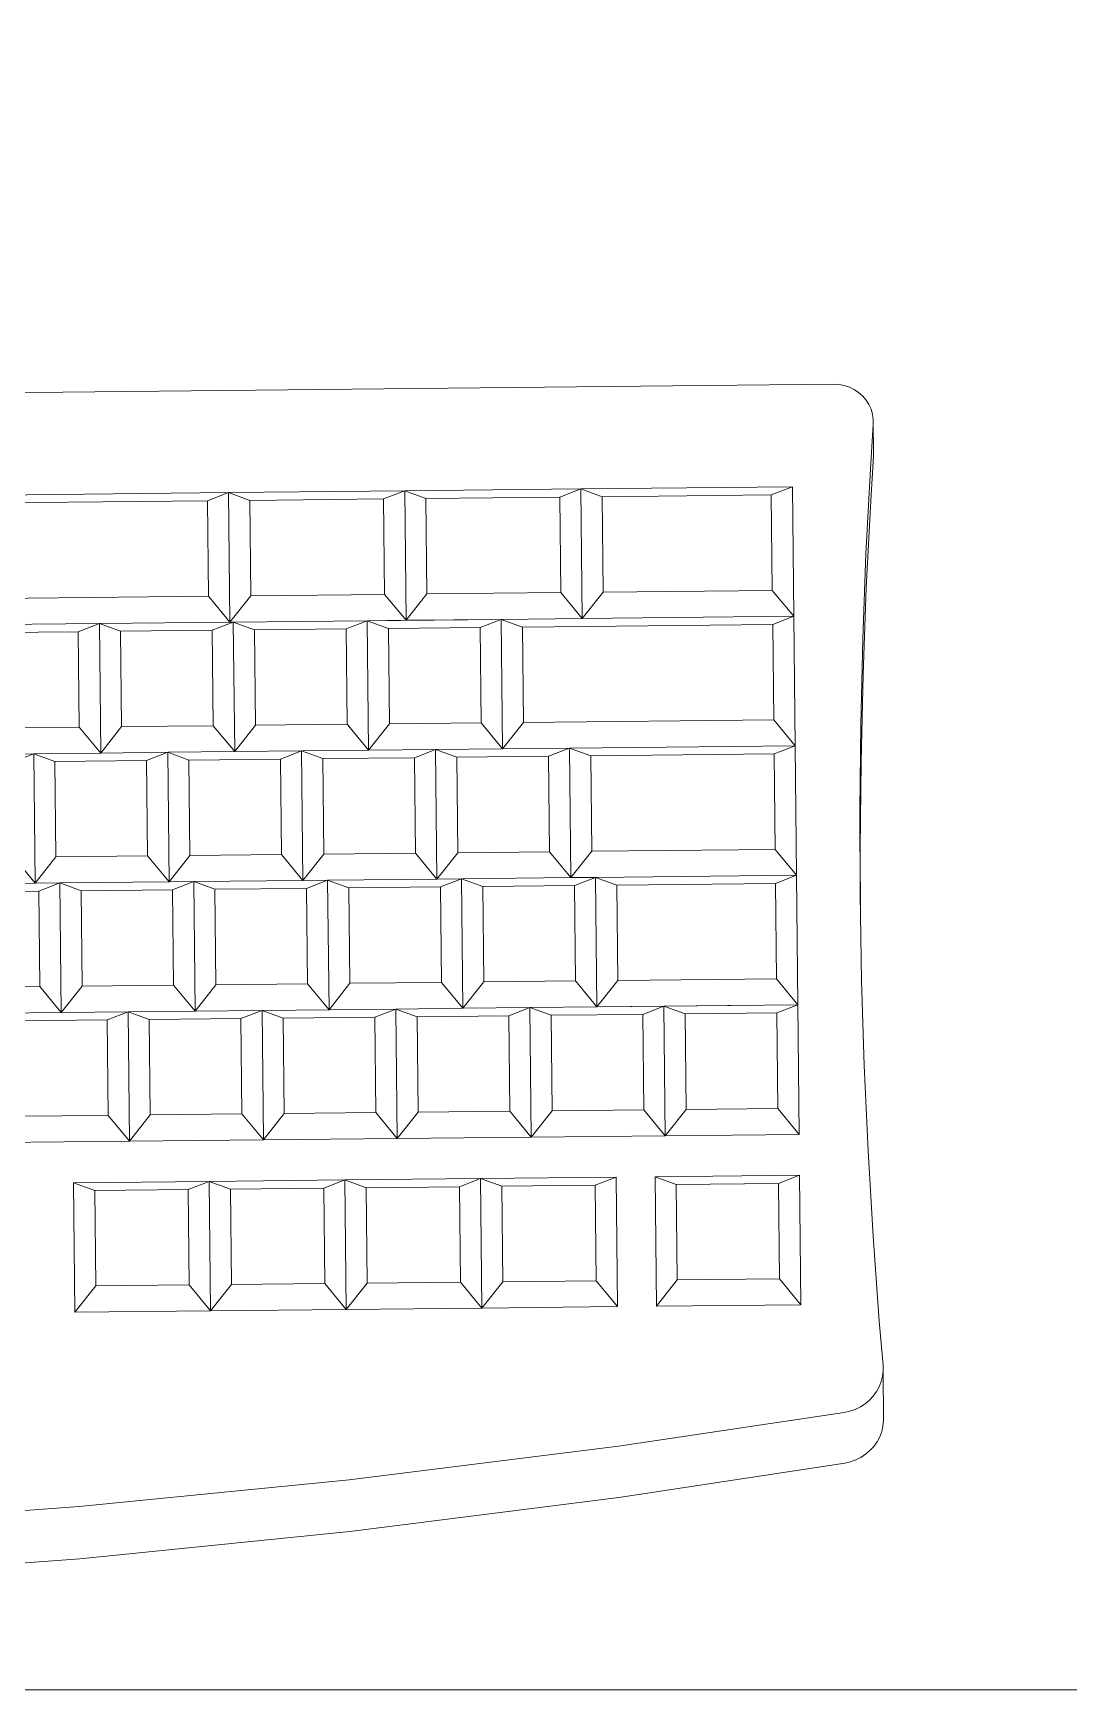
# Model space of a CAD drawing. Header units: millimetres. Extents: x 1 to 121, y 0 to 90.
# Drawn here: x 33.5595 to 33.7064, y 61.5774 to 61.8125 of the extents above; entities that cross this region are included whole.
import ezdxf

# ---------------------------------------------------------------- set-up
doc = ezdxf.new("R2010")
doc.units = ezdxf.units.MM
doc.layers.add('Equipamiento SR', color=23, linetype='Continuous', lineweight=0)

# ---------------------------------------------------------------- blocks, each defined once
blk = doc.blocks.new('A$C7F0F64D0')
at = {"layer": 'Equipamiento SR'}
for p, q in [((0.4534880388895317, 0.1723289490793434), (0.005512241390420058, 0.1676722490425675)), ((0.4534880388895317, 0.1723289490793434), (0.4542513707418721, 0.1722861652680479)), ((0.4542513707418721, 0.1722861652680479), (0.4550014004502145, 0.1721427598160119)), ((0.4550014004502145, 0.1721427598160119), (0.4557240217280878, 0.1719014298404602)), ((0.4557240217280878, 0.1719014298404602), (0.4564056437765203, 0.1715667141883443)), ((0.4564056437765203, 0.1715667141883443), (0.4570334468952524, 0.1711449080702607)), ((0.4570334468952524, 0.1711449080702607), (0.4575956235911462, 0.1706439446624302)), ((0.4575956235911462, 0.1706439446624302), (0.4580816006490522, 0.1700732459027279)), ((0.4580816006490522, 0.1700732459027279), (0.4584822379891875, 0.1694435452867822)), ((0.4584822379891875, 0.1694435452867822), (0.458790000568456, 0.1687666859949388)), ((0.458790000568456, 0.1687666859949388), (0.4589991001010958, 0.1680553981510968)), ((0.4589991001010958, 0.1680553981510968), (0.4591056039188288, 0.1673230593993651)), ((0.4591056039188288, 0.1673230593993651), (0.4591075089364267, 0.1665834433009934)), ((0.4586969094287952, 0.1603112890497016), (0.4591075089364267, 0.1665834433009934)), ((0.4591075089364267, 0.1665834433009934), (0.4591514791771942, 0.1629098471784403)), ((0.4591514791771942, 0.1629098471784403), (0.4591535353450809, 0.1621556903657222)), ((0.4580725897402544, 0.1482222532285107), (0.4586969094287952, 0.1603112890497016)), ((0.4587442167302243, 0.1557603139455352), (0.4591535353450809, 0.1621556903657222)), ((0.4176407965381941, 0.15744651750461), (0.4476391758352065, 0.1577583500963158)), ((0.4476391758352065, 0.1577583500963158), (0.4446510368005647, 0.1566017299941507)), ((0.4476391758352065, 0.1577583500963158), (0.4478302053884136, 0.1393812556410978)), ((0.2661489810897137, 0.1558717629162913), (0.3676434977104464, 0.1569267965182064)), ((0.2691605179142016, 0.1547775093323764), (0.3646553586758046, 0.1557701764160413)), ((0.3676434977104464, 0.1569267965182064), (0.3646553586758046, 0.1557701764160413)), ((0.364796117293622, 0.1422291594491583), (0.3646553586758046, 0.1557701764160413)), ((0.3676434977104464, 0.1569267965182064), (0.3926421471240928, 0.1571866570112945)), ((0.3678345272636534, 0.1385497020629884), (0.3676434977104464, 0.1569267965182064)), ((0.3676434977104464, 0.1569267965182064), (0.3706550345349342, 0.1558325429345189)), ((0.3706550345349342, 0.1558325429345189), (0.3896540080894511, 0.1560300369091294)), ((0.3707957931532064, 0.1422915259674085), (0.3706550345349342, 0.1558325429345189)), ((0.3926421471240928, 0.1571866570112945), (0.3896540080894511, 0.1560300369091294)), ((0.3896540080894511, 0.1560300369091294), (0.3897947667077233, 0.1424890199422464)), ((0.3926421471240928, 0.1571866570112945), (0.4176407965381941, 0.15744651750461)), ((0.3926421471240928, 0.1571866570112945), (0.3928331766772999, 0.1388095625560766)), ((0.3926421471240928, 0.1571866570112945), (0.3956536839490354, 0.156092403427607)), ((0.3956536839490354, 0.156092403427607), (0.4146526575035523, 0.1562898974024449)), ((0.3957944425673077, 0.1425513864604966), (0.3956536839490354, 0.156092403427607)), ((0.4176407965381941, 0.15744651750461), (0.4146526575035523, 0.1562898974024449)), ((0.4146526575035523, 0.1562898974024449), (0.4147934161218245, 0.1427488804353345)), ((0.4178318260914011, 0.1390694230491647), (0.4176407965381941, 0.15744651750461)), ((0.4176407965381941, 0.15744651750461), (0.4206523333631367, 0.1563522639206951)), ((0.4206523333631367, 0.1563522639206951), (0.4446510368005647, 0.1566017299941507)), ((0.4207930919809542, 0.1428112469535847), (0.4206523333631367, 0.1563522639206951)), ((0.4446510368005647, 0.1566017299941507), (0.4447917954183822, 0.1430607130270403)), ((0.4581223662052025, 0.1434337438890054), (0.4587442167302243, 0.1557603139455352)), ((0.4576148665531719, 0.1361263549748912), (0.4580725897402544, 0.1482222532285107)), ((0.4576671139383279, 0.1311001424438984), (0.4581223662052025, 0.1434337438890054)), ((0.2693012765320191, 0.141236492365266), (0.364796117293622, 0.1422291594491583)), ((0.3678345272636534, 0.1385497020629884), (0.364796117293622, 0.1422291594491583)), ((0.3678345272636534, 0.1385497020629884), (0.3707957931532064, 0.1422915259674085)), ((0.3707957931532064, 0.1422915259674085), (0.3897947667077233, 0.1424890199422464)), ((0.3928331766772999, 0.1388095625560766), (0.3897947667077233, 0.1424890199422464)), ((0.3928331766772999, 0.1388095625560766), (0.3957944425673077, 0.1425513864604966)), ((0.3957944425673077, 0.1425513864604966), (0.4147934161218245, 0.1427488804353345)), ((0.4178318260914011, 0.1390694230491647), (0.4147934161218245, 0.1427488804353345)), ((0.4178318260914011, 0.1390694230491647), (0.4207930919809542, 0.1428112469535847)), ((0.4207930919809542, 0.1428112469535847), (0.4447917954183822, 0.1430607130270403)), ((0.4478302053884136, 0.1393812556410978), (0.4447917954183822, 0.1430607130270403)), ((0.3683345002517626, 0.1385548992729184), (0.3873334738062795, 0.1387523932477563)), ((0.3873334738062795, 0.1387523932477563), (0.3843453347716377, 0.1375957731455912)), ((0.3873334738062795, 0.1387523932477563), (0.4063324473607963, 0.1389498872223669)), ((0.3873334738062795, 0.1387523932477563), (0.3928331766772999, 0.1388095625560766)), ((0.3875245033594865, 0.120375298792311), (0.3873334738062795, 0.1387523932477563)), ((0.3873334738062795, 0.1387523932477563), (0.3903450106307673, 0.1376581396638414)), ((0.4063324473607963, 0.1389498872223669), (0.3928331766772999, 0.1388095625560766)), ((0.4063324473607963, 0.1389498872223669), (0.4033443083261545, 0.1377932671202018)), ((0.4063324473607963, 0.1389498872223669), (0.4178318260914011, 0.1390694230491647)), ((0.4063324473607963, 0.1389498872223669), (0.4065234769140034, 0.1205727927671489)), ((0.4063324473607963, 0.1389498872223669), (0.4093439841857389, 0.1378556336386794)), ((0.4478302053884136, 0.1393812556410978), (0.4178318260914011, 0.1390694230491647)), ((0.4478302053884136, 0.1393812556410978), (0.4448420663537718, 0.1382246355389327)), ((0.4478302053884136, 0.1393812556410978), (0.4480212349416206, 0.1210041611856525)), ((0.3303365531427289, 0.1381599113232426), (0.3493355266972458, 0.1383574052980805)), ((0.3333480899672168, 0.137065657739555), (0.346347387662604, 0.1372007851959154)), ((0.3493355266972458, 0.1383574052980805), (0.346347387662604, 0.1372007851959154)), ((0.346347387662604, 0.1372007851959154), (0.3464881462804215, 0.1236597682290324)), ((0.3493355266972458, 0.1383574052980805), (0.3678345272636534, 0.1385497020629884)), ((0.3493355266972458, 0.1383574052980805), (0.3495265562504528, 0.1199803108428625)), ((0.3493355266972458, 0.1383574052980805), (0.3523470635217336, 0.137263151714393)), ((0.3523470635217336, 0.137263151714393), (0.3653463612171208, 0.1373982791707533)), ((0.3524878221400058, 0.1237221347472826), (0.3523470635217336, 0.137263151714393)), ((0.3683345002517626, 0.1385548992729184), (0.3653463612171208, 0.1373982791707533)), ((0.3653463612171208, 0.1373982791707533), (0.3654871198349383, 0.1238572622036429)), ((0.3678345272636534, 0.1385497020629884), (0.3683345002517626, 0.1385548992729184)), ((0.3685255298049697, 0.1201778048177005), (0.3683345002517626, 0.1385548992729184)), ((0.3683345002517626, 0.1385548992729184), (0.3713460370762505, 0.1374606456890035)), ((0.3713460370762505, 0.1374606456890035), (0.3843453347716377, 0.1375957731455912)), ((0.3714867956945227, 0.1239196287221205), (0.3713460370762505, 0.1374606456890035)), ((0.3843453347716377, 0.1375957731455912), (0.3844860933899099, 0.1240547561784808)), ((0.3903450106307673, 0.1376581396638414), (0.4033443083261545, 0.1377932671202018)), ((0.3904857692490395, 0.124117122696731), (0.3903450106307673, 0.1376581396638414)), ((0.4033443083261545, 0.1377932671202018), (0.4034850669444268, 0.1242522501533188)), ((0.4093439841857389, 0.1378556336386794), (0.4448420663537718, 0.1382246355389327)), ((0.4094847428040111, 0.124314616671569), (0.4093439841857389, 0.1378556336386794)), ((0.4448420663537718, 0.1382246355389327), (0.4449828249715893, 0.1246836185718223)), ((0.4573238211527269, 0.1240257423479818), (0.4576148665531719, 0.1361263549748912)), ((0.457378540775494, 0.1187616998824126), (0.4576671139383279, 0.1311001424438984)), ((0.4094847428040111, 0.124314616671569), (0.4449828249715893, 0.1246836185718223)), ((0.4480212349416206, 0.1210041611856525), (0.4449828249715893, 0.1246836185718223)), ((0.3334888485850342, 0.1235246407724446), (0.3464881462804215, 0.1236597682290324)), ((0.3495265562504528, 0.1199803108428625), (0.3464881462804215, 0.1236597682290324)), ((0.3495265562504528, 0.1199803108428625), (0.3524878221400058, 0.1237221347472826)), ((0.3524878221400058, 0.1237221347472826), (0.3654871198349383, 0.1238572622036429)), ((0.3685255298049697, 0.1201778048177005), (0.3654871198349383, 0.1238572622036429)), ((0.3685255298049697, 0.1201778048177005), (0.3714867956945227, 0.1239196287221205)), ((0.3714867956945227, 0.1239196287221205), (0.3844860933899099, 0.1240547561784808)), ((0.3875245033594865, 0.120375298792311), (0.3844860933899099, 0.1240547561784808)), ((0.3875245033594865, 0.120375298792311), (0.3904857692490395, 0.124117122696731)), ((0.3904857692490395, 0.124117122696731), (0.4034850669444268, 0.1242522501533188)), ((0.4065234769140034, 0.1205727927671489), (0.4034850669444268, 0.1242522501533188)), ((0.4065234769140034, 0.1205727927671489), (0.4094847428040111, 0.124314616671569)), ((0.4571995052245938, 0.1119225642441108), (0.4573238211527269, 0.1240257423479818)), ((0.3400270694727396, 0.1198815638555573), (0.3495265562504528, 0.1199803108428625)), ((0.3590260430277112, 0.1200790578301678), (0.3495265562504528, 0.1199803108428625)), ((0.3590260430277112, 0.1200790578301678), (0.3560379039926147, 0.1189224377280027)), ((0.3685255298049697, 0.1201778048177005), (0.3590260430277112, 0.1200790578301678)), ((0.3590260430277112, 0.1200790578301678), (0.3592170725809183, 0.1017019633749499)), ((0.3590260430277112, 0.1200790578301678), (0.3620375798521991, 0.1189848042464803)), ((0.3780250165822281, 0.1202765518050057), (0.3685255298049697, 0.1201778048177005)), ((0.3780250165822281, 0.1202765518050057), (0.3750368775475863, 0.1191199317028406)), ((0.3875245033594865, 0.120375298792311), (0.3780250165822281, 0.1202765518050057)), ((0.3780250165822281, 0.1202765518050057), (0.3782160461354351, 0.1018994573497878)), ((0.3780250165822281, 0.1202765518050057), (0.3810365534071707, 0.1191822982213182)), ((0.3970239901371997, 0.1204740457798437), (0.3875245033594865, 0.120375298792311)), ((0.3970239901371997, 0.1204740457798437), (0.3940358511021032, 0.1193174256776786)), ((0.4065234769140034, 0.1205727927671489), (0.3970239901371997, 0.1204740457798437)), ((0.3970239901371997, 0.1204740457798437), (0.397215019689952, 0.1020969513246257)), ((0.3970239901371997, 0.1204740457798437), (0.4000355269616875, 0.1193797921959288)), ((0.4160229636917165, 0.1206715397544542), (0.4065234769140034, 0.1205727927671489)), ((0.4160229636917165, 0.1206715397544542), (0.4130348246570748, 0.1195149196525165)), ((0.4480212349416206, 0.1210041611856525), (0.4160229636917165, 0.1206715397544542)), ((0.4162139932449236, 0.1022944452992363), (0.4160229636917165, 0.1206715397544542)), ((0.4160229636917165, 0.1206715397544542), (0.4190345005162044, 0.1195772861707667)), ((0.4480212349416206, 0.1210041611856525), (0.4450330959069788, 0.1198475410834874)), ((0.4480212349416206, 0.1210041611856525), (0.4482122644948277, 0.1026270667304345)), ((0.3400270694727396, 0.1198815638555573), (0.330527582695936, 0.1197828168680246)), ((0.3400270694727396, 0.1198815638555573), (0.3370389304380979, 0.1187249437533922)), ((0.3402180990259467, 0.1015044694003393), (0.3400270694727396, 0.1198815638555573)), ((0.3400270694727396, 0.1198815638555573), (0.3430386062976822, 0.1187873102716424)), ((0.3430386062976822, 0.1187873102716424), (0.3560379039926147, 0.1189224377280027)), ((0.3431793649159545, 0.1052462933047593), (0.3430386062976822, 0.1187873102716424)), ((0.3560379039926147, 0.1189224377280027), (0.3561786626108869, 0.1053814207611197)), ((0.3620375798521991, 0.1189848042464803), (0.3750368775475863, 0.1191199317028406)), ((0.3621783384704713, 0.1054437872793699), (0.3620375798521991, 0.1189848042464803)), ((0.3750368775475863, 0.1191199317028406), (0.3751776361658585, 0.1055789147359576)), ((0.3810365534071707, 0.1191822982213182), (0.3940358511021032, 0.1193174256776786)), ((0.3811773120249882, 0.1056412812542078), (0.3810365534071707, 0.1191822982213182)), ((0.3940358511021032, 0.1193174256776786), (0.3941766097203754, 0.1057764087105681)), ((0.4000355269616875, 0.1193797921959288), (0.4130348246570748, 0.1195149196525165)), ((0.400176285579505, 0.1058387752290457), (0.4000355269616875, 0.1193797921959288)), ((0.4130348246570748, 0.1195149196525165), (0.4131755832748922, 0.1059739026854061)), ((0.4190345005162044, 0.1195772861707667), (0.4450330959069788, 0.1198475410834874)), ((0.4191752591340219, 0.1060362692036563), (0.4190345005162044, 0.1195772861707667)), ((0.4450330959069788, 0.1198475410834874), (0.4451738545247963, 0.1063065241166044)), ((0.457256697963544, 0.1064206073357639), (0.457378540775494, 0.1187616998824126)), ((0.4572419408449377, 0.09981897001503626), (0.4571995052245938, 0.1119225642441108)), ((0.397215019689952, 0.1020969513246257), (0.400176285579505, 0.1058387752290457)), ((0.400176285579505, 0.1058387752290457), (0.4131755832748922, 0.1059739026854061)), ((0.4162139932449236, 0.1022944452992363), (0.4131755832748922, 0.1059739026854061)), ((0.4162139932449236, 0.1022944452992363), (0.4191752591340219, 0.1060362692036563)), ((0.4191752591340219, 0.1060362692036563), (0.4451738545247963, 0.1063065241166044)), ((0.4482122644948277, 0.1026270667304345), (0.4451738545247963, 0.1063065241166044)), ((0.4572910613613885, 0.09697715576126598), (0.457256697963544, 0.1064206073357639)), ((0.3402180990259467, 0.1015044694003393), (0.3371796890563701, 0.1051839267862817)), ((0.3402180990259467, 0.1015044694003393), (0.3431793649159545, 0.1052462933047593)), ((0.3431793649159545, 0.1052462933047593), (0.3561786626108869, 0.1053814207611197)), ((0.3592170725809183, 0.1017019633749499), (0.3561786626108869, 0.1053814207611197)), ((0.3592170725809183, 0.1017019633749499), (0.3621783384704713, 0.1054437872793699)), ((0.3621783384704713, 0.1054437872793699), (0.3751776361658585, 0.1055789147359576)), ((0.3782160461354351, 0.1018994573497878), (0.3751776361658585, 0.1055789147359576)), ((0.3782160461354351, 0.1018994573497878), (0.3811773120249882, 0.1056412812542078)), ((0.3811773120249882, 0.1056412812542078), (0.3941766097203754, 0.1057764087105681)), ((0.397215019689952, 0.1020969513246257), (0.3941766097203754, 0.1057764087105681)), ((0.3247189363895586, 0.1013433558945565), (0.3402180990259467, 0.1015044694003393)), ((0.3437179099440755, 0.101540849869167), (0.3402180990259467, 0.1015044694003393)), ((0.3437179099440755, 0.101540849869167), (0.3407297709094337, 0.1003842297670019)), ((0.3592170725809183, 0.1017019633749499), (0.3437179099440755, 0.101540849869167)), ((0.3437179099440755, 0.101540849869167), (0.3439089394972825, 0.08316375541394905)), ((0.3437179099440755, 0.101540849869167), (0.3467294467690181, 0.1004465962854795)), ((0.3627168834990471, 0.1017383438440049), (0.3592170725809183, 0.1017019633749499)), ((0.3627168834990471, 0.1017383438440049), (0.3597287444639505, 0.1005817237418398)), ((0.3627168834990471, 0.1017383438440049), (0.3782160461354351, 0.1018994573497878)), ((0.3629079130517994, 0.08336124938878697), (0.3627168834990471, 0.1017383438440049)), ((0.3627168834990471, 0.1017383438440049), (0.3657284203235349, 0.1006440902603174)), ((0.3817158570535639, 0.1019358378188429), (0.3782160461354351, 0.1018994573497878)), ((0.3817158570535639, 0.1019358378188429), (0.3787277180189221, 0.1007792177166777)), ((0.397215019689952, 0.1020969513246257), (0.3817158570535639, 0.1019358378188429)), ((0.381906886606771, 0.0835587433636249), (0.3817158570535639, 0.1019358378188429)), ((0.3817158570535639, 0.1019358378188429), (0.3847273938780518, 0.100841584234928)), ((0.4007148306080808, 0.1021333317936808), (0.397215019689952, 0.1020969513246257)), ((0.4007148306080808, 0.1021333317936808), (0.397726691573439, 0.1009767116915157)), ((0.4007148306080808, 0.1021333317936808), (0.4162139932449236, 0.1022944452992363)), ((0.4009058601612878, 0.08375623733823545), (0.4007148306080808, 0.1021333317936808)), ((0.4007148306080808, 0.1021333317936808), (0.4037263674325686, 0.1010390782097659)), ((0.4037263674325686, 0.1010390782097659), (0.4167256651279558, 0.1011742056661262)), ((0.4162139932449236, 0.1022944452992363), (0.4197138041625976, 0.1023308257682913)), ((0.4197138041625976, 0.1023308257682913), (0.4167256651279558, 0.1011742056661262)), ((0.4167256651279558, 0.1011742056661262), (0.4168664237457733, 0.08763318869924319)), ((0.4197138041625976, 0.1023308257682913), (0.4482122644948277, 0.1026270667304345)), ((0.4199048337158047, 0.08395373131307338), (0.4197138041625976, 0.1023308257682913)), ((0.4197138041625976, 0.1023308257682913), (0.4227253409870855, 0.1012365721846038)), ((0.4227253409870855, 0.1012365721846038), (0.4452241254597311, 0.1014704466282694)), ((0.4228660996053577, 0.08769555521749339), (0.4227253409870855, 0.1012365721846038)), ((0.4482122644948277, 0.1026270667304345), (0.4452241254597311, 0.1014704466282694)), ((0.4452241254597311, 0.1014704466282694), (0.4453648840780033, 0.0879294296613864)), ((0.4482122644948277, 0.1026270667304345), (0.4484032940480347, 0.08424997227521658)), ((0.3277304732140465, 0.1002491023106415), (0.3407297709094337, 0.1003842297670019)), ((0.3407297709094337, 0.1003842297670019), (0.3408705295277059, 0.08684321280011886)), ((0.3467294467690181, 0.1004465962854795), (0.3597287444639505, 0.1005817237418398)), ((0.3468702053868356, 0.08690557931836906), (0.3467294467690181, 0.1004465962854795)), ((0.3597287444639505, 0.1005817237418398), (0.3598695030822228, 0.08704070677495679)), ((0.3657284203235349, 0.1006440902603174), (0.3787277180189221, 0.1007792177166777)), ((0.3658691789413524, 0.08710307329320699), (0.3657284203235349, 0.1006440902603174)), ((0.3787277180189221, 0.1007792177166777), (0.3788684766367396, 0.08723820074956734)), ((0.3847273938780518, 0.100841584234928), (0.397726691573439, 0.1009767116915157)), ((0.3848681524958693, 0.08730056726804492), (0.3847273938780518, 0.100841584234928)), ((0.397726691573439, 0.1009767116915157), (0.3978674501912565, 0.08743569472440527)), ((0.4038671260508409, 0.08749806124265547), (0.4037263674325686, 0.1010390782097659)), ((0.4572910613613885, 0.09697715576126598), (0.4572419408449377, 0.09981897001503626)), ((0.4574511204781402, 0.08771710908709451), (0.4572910613613885, 0.09697715576126598)), ((0.3468702053868356, 0.08690557931836906), (0.3598695030822228, 0.08704070677495679)), ((0.3629079130517994, 0.08336124938878697), (0.3598695030822228, 0.08704070677495679)), ((0.3629079130517994, 0.08336124938878697), (0.3658691789413524, 0.08710307329320699)), ((0.3658691789413524, 0.08710307329320699), (0.3788684766367396, 0.08723820074956734)), ((0.381906886606771, 0.0835587433636249), (0.3788684766367396, 0.08723820074956734)), ((0.381906886606771, 0.0835587433636249), (0.3848681524958693, 0.08730056726804492)), ((0.3848681524958693, 0.08730056726804492), (0.3978674501912565, 0.08743569472440527)), ((0.4009058601612878, 0.08375623733823545), (0.3978674501912565, 0.08743569472440527)), ((0.4009058601612878, 0.08375623733823545), (0.4038671260508409, 0.08749806124265547)), ((0.4038671260508409, 0.08749806124265547), (0.4168664237457733, 0.08763318869924319)), ((0.4199048337158047, 0.08395373131307338), (0.4168664237457733, 0.08763318869924319)), ((0.4199048337158047, 0.08395373131307338), (0.4228660996053577, 0.08769555521749339)), ((0.4228660996053577, 0.08769555521749339), (0.4453648840780033, 0.0879294296613864)), ((0.4484032940480347, 0.08424997227521658), (0.4453648840780033, 0.0879294296613864)), ((0.4578270069767996, 0.07561913057784864), (0.4574511204781402, 0.08771710908709451)), ((0.3278712318323187, 0.08670808534375851), (0.3408705295277059, 0.08684321280011886)), ((0.3439089394972825, 0.08316375541394905), (0.3408705295277059, 0.08684321280011886)), ((0.3439089394972825, 0.08316375541394905), (0.3468702053868356, 0.08690557931836906)), ((0.3439089394972825, 0.08316375541394905), (0.3344094527200241, 0.08306500842664377)), ((0.3534084262745409, 0.0832625024014817), (0.3439089394972825, 0.08316375541394905)), ((0.3534084262745409, 0.0832625024014817), (0.3504202872398992, 0.08210588229931659)), ((0.3629079130517994, 0.08336124938878697), (0.3534084262745409, 0.0832625024014817)), ((0.3534084262745409, 0.0832625024014817), (0.353599455827748, 0.06488540794626374)), ((0.3534084262745409, 0.0832625024014817), (0.3564199630990288, 0.08216824881756679)), ((0.3564199630990288, 0.08216824881756679), (0.369419260794416, 0.08230337627392714)), ((0.3724073998290578, 0.08345999637609225), (0.3629079130517994, 0.08336124938878697)), ((0.3724073998290578, 0.08345999637609225), (0.369419260794416, 0.08230337627392714)), ((0.369419260794416, 0.08230337627392714), (0.3695600194126882, 0.06876235930704411)), ((0.381906886606771, 0.0835587433636249), (0.3724073998290578, 0.08345999637609225)), ((0.3725984293822648, 0.06508290192087429), (0.3724073998290578, 0.08345999637609225)), ((0.3724073998290578, 0.08345999637609225), (0.3754189366540004, 0.08236574279240472)), ((0.3754189366540004, 0.08236574279240472), (0.3884182343489329, 0.08250087024876507)), ((0.3755596952718179, 0.06882472582529431), (0.3754189366540004, 0.08236574279240472)), ((0.3914063733840294, 0.08365749035093017), (0.381906886606771, 0.0835587433636249)), ((0.3914063733840294, 0.08365749035093017), (0.3884182343489329, 0.08250087024876507)), ((0.3884182343489329, 0.08250087024876507), (0.3885589929672051, 0.06895985328188203)), ((0.4009058601612878, 0.08375623733823545), (0.3914063733840294, 0.08365749035093017)), ((0.3915974029367817, 0.06528039589571222), (0.3914063733840294, 0.08365749035093017)), ((0.3914063733840294, 0.08365749035093017), (0.3944179102085172, 0.08256323676724264)), ((0.3944179102085172, 0.08256323676724264), (0.4074172079039045, 0.082698364223603)), ((0.3945586688267895, 0.06902221980013223), (0.3944179102085172, 0.08256323676724264)), ((0.4104053469385462, 0.0838549843257681), (0.4009058601612878, 0.08375623733823545)), ((0.4104053469385462, 0.0838549843257681), (0.4074172079039045, 0.082698364223603)), ((0.4074172079039045, 0.082698364223603), (0.4075579665221767, 0.06915734725649259)), ((0.4199048337158047, 0.08395373131307338), (0.4104053469385462, 0.0838549843257681)), ((0.4104053469385462, 0.0838549843257681), (0.4105963764917533, 0.06547788987055014)), ((0.4104053469385462, 0.0838549843257681), (0.4134168837630341, 0.0827607307418532)), ((0.4134168837630341, 0.0827607307418532), (0.4264161814584213, 0.08289585819844092)), ((0.4135576423813063, 0.06921971377497016), (0.4134168837630341, 0.0827607307418532)), ((0.4294043204930631, 0.08405247830037865), (0.4199048337158047, 0.08395373131307338)), ((0.4204048067039139, 0.08395892852300335), (0.4429035911765595, 0.08419280296666898)), ((0.4294043204930631, 0.08405247830037865), (0.4264161814584213, 0.08289585819844092)), ((0.4264161814584213, 0.08289585819844092), (0.4265569400766935, 0.06935484123133051)), ((0.4294043204930631, 0.08405247830037865), (0.4484032940480347, 0.08424997227521658)), ((0.4295953500462701, 0.0656753838451607), (0.4294043204930631, 0.08405247830037865)), ((0.4294043204930631, 0.08405247830037865), (0.4324158573180057, 0.08295822471669112)), ((0.4324158573180057, 0.08295822471669112), (0.4454151550129382, 0.08309335217305147)), ((0.4325566159358232, 0.06941720774958071), (0.4324158573180057, 0.08295822471669112)), ((0.4484032940480347, 0.08424997227521658), (0.4454151550129382, 0.08309335217305147)), ((0.4454151550129382, 0.08309335217305147), (0.4455559136312104, 0.06955233520616844)), ((0.4484032940480347, 0.08424997227521658), (0.4485943236012417, 0.06587287781999862)), ((0.3374209895445119, 0.08197075484272887), (0.3504202872398992, 0.08210588229931659)), ((0.3504202872398992, 0.08210588229931659), (0.3505610458577166, 0.06856486533220618)), ((0.356560721717301, 0.06862723185068376), (0.3564199630990288, 0.08216824881756679)), ((0.458369533589007, 0.06352718291637416), (0.4578270069767996, 0.07561913057784864)), ((0.3375617481627842, 0.06842973787584583), (0.3505610458577166, 0.06856486533220618)), ((0.353599455827748, 0.06488540794626374), (0.3505610458577166, 0.06856486533220618)), ((0.353599455827748, 0.06488540794626374), (0.356560721717301, 0.06862723185068376)), ((0.356560721717301, 0.06862723185068376), (0.3695600194126882, 0.06876235930704411)), ((0.3725984293822648, 0.06508290192087429), (0.3695600194126882, 0.06876235930704411)), ((0.3725984293822648, 0.06508290192087429), (0.3755596952718179, 0.06882472582529431)), ((0.3755596952718179, 0.06882472582529431), (0.3885589929672051, 0.06895985328188203)), ((0.3915974029367817, 0.06528039589571222), (0.3885589929672051, 0.06895985328188203)), ((0.3915974029367817, 0.06528039589571222), (0.3945586688267895, 0.06902221980013223)), ((0.3945586688267895, 0.06902221980013223), (0.4075579665221767, 0.06915734725649259)), ((0.4105963764917533, 0.06547788987055014), (0.4075579665221767, 0.06915734725649259)), ((0.4105963764917533, 0.06547788987055014), (0.4135576423813063, 0.06921971377497016)), ((0.4135576423813063, 0.06921971377497016), (0.4265569400766935, 0.06935484123133051)), ((0.4295953500462701, 0.0656753838451607), (0.4265569400766935, 0.06935484123133051)), ((0.4295953500462701, 0.0656753838451607), (0.4325566159358232, 0.06941720774958071)), ((0.4325566159358232, 0.06941720774958071), (0.4455559136312104, 0.06955233520616844)), ((0.4485943236012417, 0.06587287781999862), (0.4455559136312104, 0.06955233520616844)), ((0.4295953500462701, 0.0656753838451607), (0.4485943236012417, 0.06587287781999862)), ((0.3346004822732311, 0.06468791397142581), (0.353599455827748, 0.06488540794626374)), ((0.353599455827748, 0.06488540794626374), (0.3725984293822648, 0.06508290192087429)), ((0.3725984293822648, 0.06508290192087429), (0.3915974029367817, 0.06528039589571222)), ((0.3915974029367817, 0.06528039589571222), (0.4105963764917533, 0.06547788987055014)), ((0.4105963764917533, 0.06547788987055014), (0.4295953500462701, 0.0656753838451607)), ((0.459078603969715, 0.05144341346013448), (0.458369533589007, 0.06352718291637416)), ((0.3456602131371938, 0.05899895960251911), (0.36490917318622, 0.05919905218220833)), ((0.3458512426904008, 0.04062186514730115), (0.3456602131371938, 0.05899895960251911)), ((0.3456602131371938, 0.05899895960251911), (0.3486717499616816, 0.0579047060186042)), ((0.36490917318622, 0.05919905218220833), (0.3619210341511234, 0.05804243208004323)), ((0.36490917318622, 0.05919905218220833), (0.3841581332347914, 0.05939914476189756)), ((0.365100202739427, 0.04082195772699038), (0.36490917318622, 0.05919905218220833)), ((0.36490917318622, 0.05919905218220833), (0.3679207100107078, 0.05810479859829343)), ((0.3841581332347914, 0.05939914476189756), (0.3811699942001496, 0.05824252465973245)), ((0.3841581332347914, 0.05939914476189756), (0.4034070932838176, 0.05959923734158679)), ((0.3841581332347914, 0.05939914476189756), (0.3843491627879985, 0.0410220503066796)), ((0.3841581332347914, 0.05939914476189756), (0.387169670059734, 0.05830489117821003)), ((0.4034070932838176, 0.05959923734158679), (0.4004189542491758, 0.05844261723942168)), ((0.4034070932838176, 0.05959923734158679), (0.4226560533323891, 0.05979932992127601)), ((0.4035981228370247, 0.04122214288636883), (0.4034070932838176, 0.05959923734158679)), ((0.4034070932838176, 0.05959923734158679), (0.4064186301083055, 0.05850498375789925)), ((0.4226560533323891, 0.05979932992127601), (0.4196679142977473, 0.05864270981911091)), ((0.4226560533323891, 0.05979932992127601), (0.4228470828855961, 0.04142223546605805)), ((0.4486546487231635, 0.06006958483422409), (0.4281557562034095, 0.05985649922982361)), ((0.4281557562034095, 0.05985649922982361), (0.4311672930278974, 0.05876224564590871)), ((0.4283467857566166, 0.04147940477460565), (0.4281557562034095, 0.05985649922982361)), ((0.4311672930278974, 0.05876224564590871), (0.4456665096885217, 0.05891296473205898)), ((0.4486546487231635, 0.06006958483422409), (0.4456665096885217, 0.05891296473205898)), ((0.4456665096885217, 0.05891296473205898), (0.4458072683063392, 0.04537194776494857)), ((0.4486546487231635, 0.06006958483422409), (0.4488456782763706, 0.04169249037900613)), ((0.3486717499616816, 0.0579047060186042), (0.3619210341511234, 0.05804243208004323)), ((0.3488125085799538, 0.04436368905172117), (0.3486717499616816, 0.0579047060186042)), ((0.3619210341511234, 0.05804243208004323), (0.3620617927693957, 0.04450141511293282)), ((0.3679207100107078, 0.05810479859829343), (0.3811699942001496, 0.05824252465973245)), ((0.36806146862898, 0.04456378163141039), (0.3679207100107078, 0.05810479859829343)), ((0.3811699942001496, 0.05824252465973245), (0.3813107528184219, 0.04470150769262204)), ((0.387169670059734, 0.05830489117821003), (0.4004189542491758, 0.05844261723942168)), ((0.3873104286775515, 0.04476387421109962), (0.387169670059734, 0.05830489117821003)), ((0.4004189542491758, 0.05844261723942168), (0.4005597128669933, 0.04490160027231127)), ((0.4064186301083055, 0.05850498375789925), (0.4196679142977473, 0.05864270981911091)), ((0.406559388726123, 0.04496396679078885), (0.4064186301083055, 0.05850498375789925)), ((0.4196679142977473, 0.05864270981911091), (0.4198086729155648, 0.04510169285222787)), ((0.4313080516461696, 0.04522122867902567), (0.4311672930278974, 0.05876224564590871)), ((0.4599540921980179, 0.03936996811435733), (0.459078603969715, 0.05144341346013448)), ((0.36806146862898, 0.04456378163141039), (0.3813107528184219, 0.04470150769262204)), ((0.3843491627879985, 0.0410220503066796), (0.3813107528184219, 0.04470150769262204)), ((0.3843491627879985, 0.0410220503066796), (0.3873104286775515, 0.04476387421109962)), ((0.3873104286775515, 0.04476387421109962), (0.4005597128669933, 0.04490160027231127)), ((0.4035981228370247, 0.04122214288636883), (0.4005597128669933, 0.04490160027231127)), ((0.4035981228370247, 0.04122214288636883), (0.406559388726123, 0.04496396679078885)), ((0.406559388726123, 0.04496396679078885), (0.4198086729155648, 0.04510169285222787)), ((0.4228470828855961, 0.04142223546605805), (0.4198086729155648, 0.04510169285222787)), ((0.4283467857566166, 0.04147940477460565), (0.4313080516461696, 0.04522122867902567)), ((0.4313080516461696, 0.04522122867902567), (0.4458072683063392, 0.04537194776494857)), ((0.4488456782763706, 0.04169249037900613), (0.4458072683063392, 0.04537194776494857)), ((0.3458512426904008, 0.04062186514730115), (0.3488125085799538, 0.04436368905172117)), ((0.3488125085799538, 0.04436368905172117), (0.3620617927693957, 0.04450141511293282)), ((0.365100202739427, 0.04082195772699038), (0.3620617927693957, 0.04450141511293282)), ((0.365100202739427, 0.04082195772699038), (0.36806146862898, 0.04456378163141039)), ((0.3458512426904008, 0.04062186514730115), (0.365100202739427, 0.04082195772699038)), ((0.365100202739427, 0.04082195772699038), (0.3843491627879985, 0.0410220503066796)), ((0.3843491627879985, 0.0410220503066796), (0.4035981228370247, 0.04122214288636883)), ((0.4035981228370247, 0.04122214288636883), (0.4228470828855961, 0.04142223546605805)), ((0.4283467857566166, 0.04147940477460565), (0.4488456782763706, 0.04169249037900613)), ((0.4604949867433561, 0.0331077046259054), (0.4599540921980179, 0.03936996811435733)), ((0.4605063270922756, 0.032325452825404), (0.4604949867433561, 0.0331077046259054)), ((0.4599443893324633, 0.03005432388695795), (0.460228881442049, 0.03078685640812751)), ((0.460228881442049, 0.03078685640812751), (0.4604171653544427, 0.03154782509969323)), ((0.4604171653544427, 0.03154782509969323), (0.4605063270922756, 0.032325452825404)), ((0.4605063270922756, 0.032325452825404), (0.4605797931557163, 0.02525799771379411)), ((0.4585647072457277, 0.02813747009500389), (0.4591058131198906, 0.02871929997800748)), ((0.4591058131198906, 0.02871929997800748), (0.4595680919691176, 0.02936156457909078)), ((0.4595680919691176, 0.02936156457909078), (0.4599443893324633, 0.03005432388695795)), ((0.4550048641975764, 0.02640994596018231), (0.422958423254272, 0.02160084979905719)), ((0.4550048641975764, 0.02640994596018231), (0.455794963960102, 0.02657775357411651)), ((0.455794963960102, 0.02657775357411651), (0.4565574770716694, 0.02683913955993944)), ((0.4565574770716694, 0.02683913955993944), (0.457280602494734, 0.02719005857639445)), ((0.457280602494734, 0.02719005857639445), (0.4579531487746635, 0.02762507962316363)), ((0.4579531487746635, 0.02762507962316363), (0.4585647072457277, 0.02813747009500389)), ((0.460018318325524, 0.02294233483704033), (0.4603026613407337, 0.02368921028678983)), ((0.4603026613407337, 0.02368921028678983), (0.4604907901428987, 0.02446510060272544)), ((0.4604907901428987, 0.02446510060272544), (0.4605797931557163, 0.02525799771379411)), ((0.422958423254272, 0.02160084979905719), (0.384780962801301, 0.0168522876253121)), ((0.458639025032312, 0.02098807901589339), (0.4591800131541959, 0.0215812366801913)), ((0.4591800131541959, 0.0215812366801913), (0.4596421617337683, 0.02223603327493606)), ((0.4596421617337683, 0.02223603327493606), (0.460018318325524, 0.02294233483704033)), ((0.4550795274552684, 0.01922732047128761), (0.4230340012126135, 0.01433022985398225)), ((0.4550795274552684, 0.01922732047128761), (0.455869594603314, 0.01939826559978997)), ((0.455869594603314, 0.01939826559978997), (0.4566320559187034, 0.01966463442218469)), ((0.4566320559187034, 0.01966463442218469), (0.4573551111647021, 0.02002230447956777)), ((0.4573551111647021, 0.02002230447956777), (0.4580275699730691, 0.02046574028977943)), ((0.4580275699730691, 0.02046574028977943), (0.458639025032312, 0.02098807901589339)), ((0.384780962801301, 0.0168522876253121), (0.3464893352705758, 0.01306652265057551)), ((0.4230340012126135, 0.01433022985398225), (0.3848574300653809, 0.009496116201859195)), ((0.3464893352705758, 0.01306652265057551), (0.308109491866503, 0.01024612058350272)), ((0.3848574300653809, 0.009496116201859195), (0.3465664948433869, 0.005643750985569795)), ((0.3465664948433869, 0.005643750985569795), (0.3081871462808294, 0.002775745050627165))]:
    blk.add_line(p, q, dxfattribs=at)

msp = doc.modelspace()

# ---------------------------------------------------------------- linework, layer by layer
at = {"layer": 'Equipamiento SR', "elevation": 0.04243202872964336}
msp.add_lwpolyline([(32.97920055266735, 62.17740987534398), (34.47920055266735, 62.17740987534398), (34.47920055266735, 61.57740987534399), (32.97920055266735, 61.57740987534399)], close=True, dxfattribs=at)

# ---------------------------------------------------------------- block references
at = {"layer": 'Equipamiento SR'}
msp.add_blockref('A$C7F0F64D0', (33.21953099041272, 61.59036609362698, 0.04243202872964336), dxfattribs=at)

doc.saveas('drawing.dxf')
